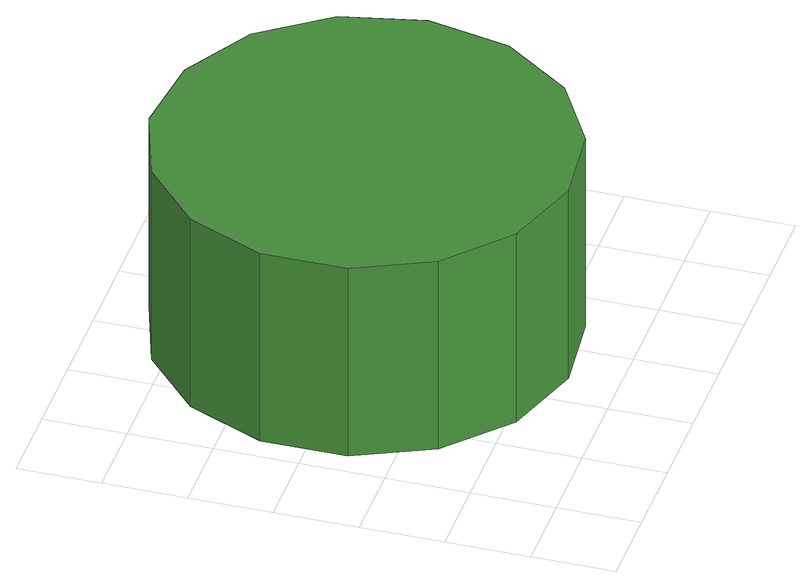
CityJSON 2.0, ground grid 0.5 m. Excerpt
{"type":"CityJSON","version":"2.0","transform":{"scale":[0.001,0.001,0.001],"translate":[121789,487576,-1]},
"CityObjects":{
"tree1":{"type":"SolitaryVegetationObject","attributes":{"function":"something"},"geometry":[{"type":"MultiSurface","lod":"1","boundaries":[[[0,1,2,3,4,5,6,7,8,9,10,11,12,13,14]],[[15,16,17,18,19,20,21,22,23,24,25,26,27,28,29]],[[0,29,28,1]],[[1,28,27,2]],[[2,27,26,3]],[[3,26,25,4]],[[4,25,24,5]],[[5,24,23,6]],[[6,23,22,7]],[[7,22,21,8]],[[8,21,20,9]],[[9,20,19,10]],[[10,19,18,11]],[[11,18,17,12]],[[12,17,16,13]],[[13,16,15,14]],[[14,15,29,0]]]}]}
},
"vertices":[
[2584,1518,1931],[2477,2019,1931],[2176,2433,1931],[1733,2688,1931],[1225,2742,1931],[738,2584,1931],[358,2241,1931],[150,1774,1931],[150,1262,1931],[358,795,1931],[738,453,1931],[1225,295,1931],[1733,348,1931],[2176,604,1931],[2477,1018,1931],[2477,1018,649],[2176,604,649],[1733,348,649],[1225,295,649],[738,453,649],[358,795,649],[150,1262,649],[150,1774,649],[358,2241,649],[738,2584,649],[1225,2742,649],[1733,2688,649],[2176,2433,649],[2477,2019,649],[2584,1518,649]
]}
